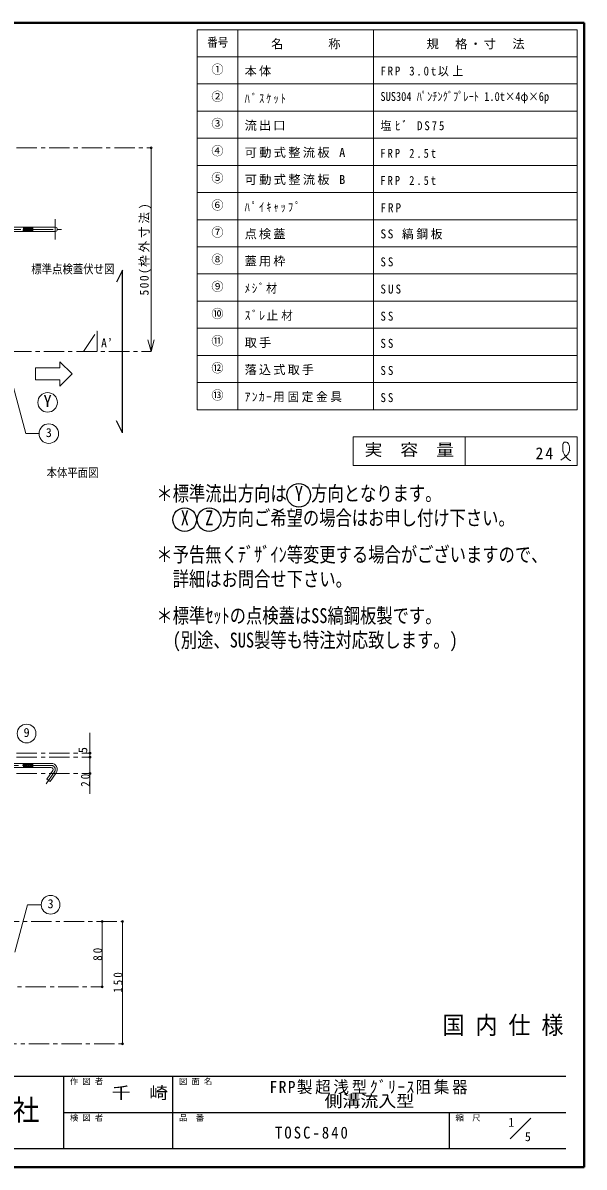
# Model space of a CAD drawing. Units: millimetres at full size, sheet at 1:5; details may follow other scales. Extents: x -1061 to 964, y -679 to 726.
# Drawn here: x 275 to 964, y -679 to 726 of the extents above; entities that cross this region are included whole.
import ezdxf
from ezdxf.enums import TextEntityAlignment as Align

# ---------------------------------------------------------------- set-up
doc = ezdxf.new("R2010")
doc.units = ezdxf.units.MM
doc.header["$LTSCALE"] = 5
doc.header["$PDMODE"] = 32
doc.header["$PDSIZE"] = 2.5
doc.linetypes.add('CHAIN1', pattern=[8, 5, -1, 1, -1])
doc.layers.add('0-0', color=4, linetype='Continuous', lineweight=9)
doc.styles.add('ＭＳ ゴシック', font='')
doc.styles.get('ＭＳ ゴシック').set_extended_font_data('MS Gothic')

msp = doc.modelspace()

# ---------------------------------------------------------------- linework, layer by layer
at = {"layer": '0-0', "color": 1, "lineweight": 40}
for p, q in [((963.599, 725.957), (-1061.401, 725.957)), ((963.599, -679.043), (963.599, 725.957)), ((963.599, -679.043), (-1061.401, -679.043))]:
    msp.add_line(p, q, dxfattribs=at)
at = {"layer": '0-0', "color": 3, "lineweight": 18}
for p, q in [((955.266, 717.623), (488.599, 717.623)), ((488.599, 250.957), (488.599, 717.623)), ((538.599, 250.957), (538.599, 717.623)), ((705.266, 250.957), (705.266, 717.623)), ((955.266, 250.957), (955.266, 717.623)), ((955.266, 684.29), (488.599, 684.29)), ((955.266, 650.957), (488.599, 650.957)), ((955.266, 617.623), (488.599, 617.623)), ((955.266, 584.29), (488.599, 584.29)), ((955.266, 550.957), (488.599, 550.957)), ((955.266, 517.623), (488.599, 517.623)), ((955.266, 484.29), (488.599, 484.29)), ((955.266, 450.957), (488.599, 450.957)), ((955.266, 417.623), (488.599, 417.623)), ((955.266, 384.29), (488.599, 384.29)), ((955.266, 350.957), (488.599, 350.957)), ((955.266, 317.623), (488.599, 317.623)), ((955.266, 284.29), (488.599, 284.29)), ((955.266, 250.957), (488.599, 250.957)), ((680.266, 217.623), (955.266, 217.623)), ((680.266, 182.623), (680.266, 217.623)), ((817.766, 182.623), (817.766, 217.623)), ((955.266, 217.623), (955.266, 182.623)), ((680.266, 182.623), (955.266, 182.623))]:
    msp.add_line(p, q, dxfattribs=at)
at = {"layer": '0-0', "linetype": 'CHAIN1'}
for p, q in [((267.099, 572.457), (432.099, 572.457)), ((314.498, 484.957), (314.498, 459.957)), ((247.099, 472.457), (326.998, 472.457)), ((349.099, 322.457), (365.766, 347.457)), ((365.766, 347.457), (365.766, 322.457)), ((-699.567, 322.457), (432.099, 322.457)), ((267.099, -170.743), (357.099, -170.743)), ((267.099, -175.743), (357.099, -175.743)), ((309.494, -185.743), (241.998, -185.743)), ((267.099, -195.743), (357.099, -195.743)), ((313.59, -193.611), (303.279, -208.337)), ((245.099, -377.543), (397.099, -377.543)), ((158.099, -457.543), (372.099, -457.543)), ((202.099, -527.543), (397.099, -527.543))]:
    msp.add_line(p, q, dxfattribs=at)
at = {"layer": '0-0'}
for p, q in [((432.099, 322.457), (432.099, 572.457)), ((275.091, 469.957), (275.5, 474.957)), ((276.095, 469.957), (276.503, 474.957)), ((277.098, 469.957), (277.506, 474.957)), ((278.101, 469.957), (278.51, 474.957)), ((279.105, 469.957), (279.513, 474.957)), ((280.108, 469.957), (280.516, 474.957)), ((281.111, 469.957), (281.52, 474.957)), ((282.115, 469.957), (282.523, 474.957)), ((283.118, 469.957), (283.526, 474.957)), ((284.121, 469.957), (284.53, 474.957)), ((285.125, 469.957), (285.533, 474.957)), ((286.128, 469.957), (286.536, 474.957)), ((286.998, 474.957), (286.998, 469.957)), ((432.099, 322.457), (428.217, 336.946)), ((432.099, 322.457), (435.982, 336.946)), ((320.099, 309.957), (320.099, 302.457)), ((335.099, 294.957), (320.099, 309.957)), ((290.099, 302.457), (290.099, 287.457)), ((320.099, 302.457), (290.099, 302.457)), ((320.099, 287.457), (290.099, 287.457)), ((320.099, 279.957), (335.099, 294.957)), ((320.099, 287.457), (320.099, 279.957)), ((275.091, -183.243), (275.5, -188.243)), ((276.095, -183.243), (276.503, -188.243)), ((277.098, -183.243), (277.506, -188.243)), ((278.101, -183.243), (278.51, -188.243)), ((279.105, -183.243), (279.513, -188.243)), ((280.108, -183.243), (280.516, -188.243)), ((281.111, -183.243), (281.52, -188.243)), ((282.115, -183.243), (282.523, -188.243)), ((283.118, -183.243), (283.526, -188.243)), ((284.121, -183.243), (284.53, -188.243)), ((285.125, -183.243), (285.533, -188.243)), ((286.128, -183.243), (286.536, -188.243)), ((286.998, -188.243), (286.998, -183.243)), ((372.099, -377.543), (372.099, -457.543)), ((397.099, -377.543), (397.099, -527.543))]:
    msp.add_line(p, q, dxfattribs=at)
at = {"layer": '0-0', "color": 7, "lineweight": 18}
for p, q in [((314.498, 474.957), (257.099, 474.957)), ((314.498, 469.957), (257.099, 469.957)), ((262.657, 279.8), (278.256, 221.583)), ((278.256, 221.583), (294.566, 221.583)), ((309.494, -183.243), (257.099, -183.243)), ((309.494, -188.243), (257.099, -188.243)), ((315.638, -195.045), (308.195, -205.675)), ((264.873, -415.112), (280.472, -356.895)), ((280.472, -356.895), (297.283, -356.895)), ((872.988, -644.297), (898.242, -619.043))]:
    msp.add_line(p, q, dxfattribs=at)
at = {"layer": '0-0', "color": 5, "lineweight": 25}
for p, q in [((397.099, 422.457), (389.599, 407.457)), ((397.099, 222.457), (397.099, 422.457)), ((397.099, 222.457), (389.599, 237.457))]:
    msp.add_line(p, q, dxfattribs=at)
at = {"layer": '0-0', "color": 6, "lineweight": 25}
for p, q in [((-48.901, -567.258), (941.099, -567.258)), ((325.028, -656.543), (325.028, -567.258)), ((458.957, -656.543), (458.957, -567.258)), ((325.028, -611.9), (941.099, -611.9)), ((798.242, -656.543), (798.242, -611.9)), ((941.099, -656.543), (-48.901, -656.543))]:
    msp.add_line(p, q, dxfattribs=at)
at = {"layer": '0-0'}
for points in [[(935.083, 189.112), (935.611, 189.468), (936.52, 190.086), (937.423, 190.716), (938.319, 191.362), (939.203, 192.034), (940.073, 192.736), (940.569, 193.161), (941.159, 193.692), (942.14, 194.656), (943.054, 195.679), (943.876, 196.762), (944.582, 197.903), (945.148, 199.102), (945.402, 199.822), (945.542, 200.326), (945.72, 201.211), (945.823, 202.116), (945.857, 203.035), (945.827, 203.963), (945.739, 204.897), (945.663, 205.439), (945.582, 205.918), (945.405, 206.735), (945.172, 207.53), (944.871, 208.292), (944.491, 209.007), (944.022, 209.662), (943.704, 210.011), (943.484, 210.218), (943.073, 210.545), (942.628, 210.826), (942.153, 211.052), (941.654, 211.214), (941.137, 211.302), (940.83, 211.317), (940.566, 211.306), (940.112, 211.241), (939.669, 211.118), (939.248, 210.942)], [(939.248, 210.942), (938.861, 210.717), (938.521, 210.447), (938.349, 210.272), (938.113, 209.96), (937.824, 209.352), (937.656, 208.674), (937.576, 207.944), (937.556, 207.182), (937.561, 206.408), (937.565, 205.962), (937.559, 205.358), (937.53, 204.341), (937.496, 203.351), (937.48, 202.383), (937.508, 201.432), (937.601, 200.494), (937.695, 199.953), (937.807, 199.476), (938.058, 198.659), (938.375, 197.853), (938.75, 197.062), (939.173, 196.29), (939.634, 195.541), (939.916, 195.12), (940.133, 194.81), (940.517, 194.287), (940.913, 193.776), (941.318, 193.273), (941.731, 192.774), (942.152, 192.275), (942.398, 191.985), (942.662, 191.675), (943.124, 191.144), (943.601, 190.628), (944.1, 190.141), (944.627, 189.696), (945.189, 189.307), (945.533, 189.112), (945.684, 189.036)], [(945.684, 189.036), (945.951, 188.915), (946.224, 188.804), (946.502, 188.702), (946.783, 188.605), (947.066, 188.512), (947.231, 188.459)], [(357.099, -145.743), (357.099, -175.743), (357.099, -220.743)]]:
    msp.add_lwpolyline(points, dxfattribs=at)
at = {"layer": '0-0', "color": 7, "lineweight": 18}
msp.add_lwpolyline([(311.542, -192.177), (304.099, -202.807), (308.195, -205.675)], dxfattribs=at)
for centre, radius in [((305.099, 259.957), 12), ((306.566, 221.583), 12), ((279.334, -146.633), 11.5), ((308.783, -356.895), 11.5)]:
    msp.add_circle(centre, radius, dxfattribs=at)
at = {"layer": '0-0', "color": 5, "lineweight": 25}
for centre in [(613.349, 145.957), (473.349, 115.957), (503.349, 115.957)]:
    msp.add_circle(centre, 14.5, dxfattribs=at)
at = {"layer": '0-0', "color": 7, "lineweight": 18}
for centre, radius, start in [((314.498, 472.457), 2.5, 270), ((309.494, -190.743), 7.5, 325), ((309.494, -190.743), 2.5, 325)]:
    msp.add_arc(centre, radius, start, 90, dxfattribs=at)
at = {"layer": '0-0', "linetype": 'CHAIN1'}
msp.add_arc((309.494, -190.743), 5, 325, 90, dxfattribs=at)
at = {"layer": '0-0'}
for p in [(432.099, 572.457), (357.099, -170.743), (357.099, -175.743), (357.099, -195.743), (372.099, -377.543), (397.099, -377.543), (372.099, -457.543), (397.099, -527.543)]:
    msp.add_point(p, dxfattribs=at)

# ---------------------------------------------------------------- texts
at = {"layer": '0-0', "color": 7, "style": 'ＭＳ ゴシック'}
for s, height, width, p in [('番号', 11, 0.85, (501.099, 693.457)), ('SUS304 ﾊﾟﾝﾁﾝｸﾞﾌﾟﾚｰﾄ 1.0t×4φ×6p', 11, 0.85, (713.599, 626.79)), ('標準点検蓋伏せ図', 11, 0.85, (285.099, 414.957)), ('実\u3000容\u3000量', 14.66, 1.1, (694.016, 190.123)), ('本体平面図', 11, 0.85, (303.849, 164.957)), ('＊標準流出方向は Y 方向となります。', 18.33, 0.8, (438.599, 133.457)), (' X  Z 方向ご希望の場合はお申し付け下さい。', 18.33, 0.8, (458.599, 103.457)), ('＊予告無くﾃﾞｻﾞｲﾝ等変更する場合がございますので、', 18.33, 0.8, (438.599, 58.457)), ('詳細はお問合せ下さい。', 18.33, 0.8, (458.599, 28.457)), ('＊標準ｾｯﾄの点検蓋はSS縞鋼板製です。', 18.33, 0.8, (438.599, -16.543)), ('(別途、SUS製等も特注対応致します。)', 18.33, 0.8, (458.599, -46.543)), ('国 内 仕 様', 21.99, 0.9, (789.849, -522.258)), ('千\u3000崎', 14.66, 1.15, (383.957, -599.579)), ('側溝流入型', 14.66, 1.1, (645.028, -609.579)), ('工業株式会社', 25.66, 0.95, (95.564, -629.4))]:
    msp.add_text(s, height=height, dxfattribs=dict(at, width=width)).set_placement(p, align=Align.BOTTOM_LEFT)
for s, height, p in [('①', 11, (506.099, 660.123)), ('②', 11, (506.099, 626.79)), ('③', 11, (506.099, 593.457)), ('④', 11, (506.099, 560.123)), ('⑤', 11, (506.099, 526.79)), ('⑥', 11, (506.099, 493.457)), ('⑦', 11, (506.099, 460.123)), ('⑧', 11, (506.099, 426.79)), ('⑨', 11, (506.099, 393.457)), ('⑩', 11, (506.099, 360.123)), ('⑪', 11, (506.099, 326.79)), ('⑫', 11, (506.099, 293.457)), ('Y', 14.66, (300.099, 249.957)), ('⑬', 11, (506.099, 260.123)), ('3', 11, (302.816, 214.083)), ('9', 11, (275.584, -154.133)), ('3', 11, (305.033, -364.395)), ('作 図 者', 7.331, (332.528, -579.758)), ('図 面 名', 7.331, (466.457, -579.758)), ('検 図 者', 7.331, (332.528, -624.4)), ('品\u3000番', 7.331, (466.457, -624.4)), ('縮\u3000尺', 7.331, (805.742, -624.4)), ('1', 11, (870.449, -632.805)), ('5', 11, (890.809, -650.495))]:
    msp.add_text(s, height=height, dxfattribs=at).set_placement(p, align=Align.BOTTOM_LEFT)
msp.add_text('5', height=11, rotation=90, dxfattribs=at).set_placement((357.099, -170.743), align=Align.BOTTOM_LEFT)
at = {"layer": '0-0', "color": 7, "attachment_point": 7, "style": 'ＭＳ ゴシック'}
for s, insert, char_height in [('\\T1.17;名\u3000\u3000\u3000称', (579.433, 693.457), 11), ('\\T1.17;規\u3000格・寸\u3000法', (770.266, 693.457), 11), ('\\T1.17;本体', (546.933, 660.123), 11), ('\\T1.31;\\W0.9;FRP\\~3.0t以上', (713.599, 660.123), 11), ('\\T1.39;\\W0.85;ﾊﾞｽｹｯﾄ', (546.933, 626.79), 11), ('\\T1.17;流出口', (546.933, 593.457), 11), ('\\T1.33;\\W0.9;塩ﾋﾞ\\~DS75', (713.599, 593.457), 11), ('\\T1.19;可動式整流板\\~A', (546.933, 560.123), 11), ('\\T1.39;\\W0.85;FRP\\~2.5t', (713.599, 560.123), 11), ('\\T1.19;可動式整流板\\~B', (546.933, 526.79), 11), ('\\T1.39;\\W0.85;FRP\\~2.5t', (713.599, 526.79), 11), ('\\T1.39;\\W0.85;ﾊﾟｲｷｬｯﾌﾟ', (546.933, 493.457), 11), ('\\T1.38;\\W0.9;FRP', (713.599, 493.457), 11), ('\\T1.17;点検蓋', (546.933, 460.123), 11), ('\\T1.24;\\W0.95;SS\\~縞鋼板', (713.599, 460.123), 11), ('\\T1.17;蓋用枠', (546.933, 426.79), 11), ('\\T1.36;\\W0.9;SS', (713.599, 426.79), 11), ('\\T1.3;\\W0.9;ﾒｼﾞ材', (546.933, 393.457), 11), ('\\T1.38;\\W0.9;SUS', (713.599, 393.457), 11), ('\\T1.26;\\W0.95;ｽﾞﾚ止材', (546.933, 360.123), 11), ('\\T1.36;\\W0.9;SS', (713.599, 360.123), 11), ('\\T1.24;\\W0.95;A’', (370.766, 327.457), 11), ('\\T1.17;取手', (546.933, 326.79), 11), ('\\T1.36;\\W0.9;SS', (713.599, 326.79), 11), ('\\T1.17;落込式取手', (546.933, 293.457), 11), ('\\T1.36;\\W0.9;SS', (713.599, 293.457), 11), ('\\T1.23;\\W0.95;ｱﾝｶｰ用固定金具', (546.933, 260.123), 11), ('\\T1.36;\\W0.9;SS', (713.599, 260.123), 11), ('\\T1.27;\\W0.95;24', (904.016, 190.123), 14.66), ('\\T1.18;\\W0.95;FRP製超浅型ｸﾞﾘｰｽ阻集器', (577.528, -589.579), 14.66), ('\\T1.28;\\W0.9;TOSC-840', (584.224, -644.222), 14.66)]:
    msp.add_mtext(s, dxfattribs=dict(at, insert=insert, char_height=char_height))
at = {"layer": '0-0', "color": 7, "char_height": 11, "attachment_point": 7, "rotation": 90, "style": 'ＭＳ ゴシック'}
for s, insert in [('\\T1.24;\\W0.95;500(枠外寸法)', (432.099, 391.207)), ('\\T1.36;\\W0.9;20', (357.099, -211.993)), ('\\T1.36;\\W0.9;80', (372.099, -425.668)), ('\\T1.38;\\W0.9;150', (397.099, -465.043))]:
    msp.add_mtext(s, dxfattribs=dict(at, insert=insert))

doc.saveas('drawing.dxf')
